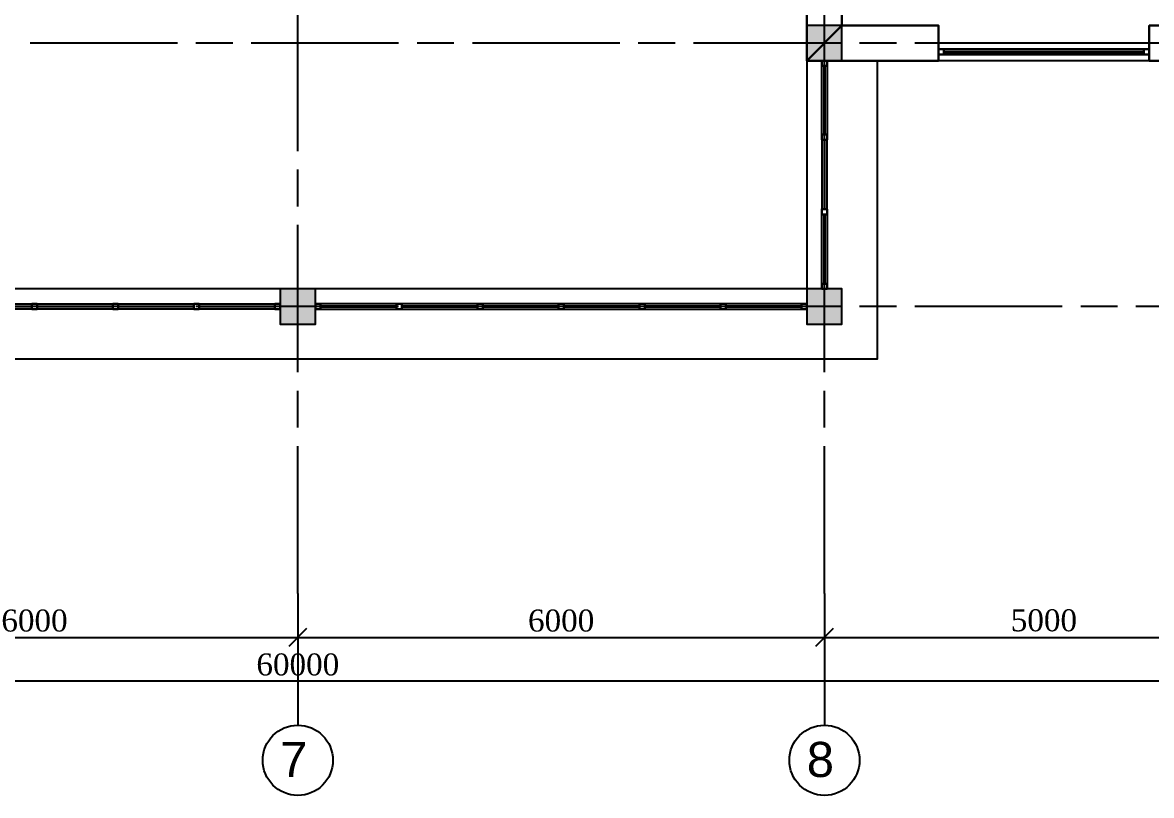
# Model space of a CAD drawing. Header units: inches. Extents: x 2870606 to 3671143, y -733551 to -473558.
# Drawn here: x 3552808 to 3565669, y -526992 to -518189 of the extents above; entities that cross this region are included whole.
import ezdxf

# ---------------------------------------------------------------- set-up
doc = ezdxf.new("R2010")
doc.units = ezdxf.units.IN
doc.header["$MEASUREMENT"] = 0
doc.linetypes.add('ACAD_ISO08W100', pattern=[36, 24, -3, 6, -3])
doc.layers.add('A_Windows', color=160, linetype='Continuous')
doc.styles.add('J~stule', font='dutch.ttf')
doc.styles.add('стиль3', font='arial.ttf', dxfattribs={"height": 250})
doc.dimstyles.new('J~style', dxfattribs={"dimscale": 100, "dimtxt": 2.5, "dimasz": 2, "dimexe": 0.55, "dimexo": 0.725, "dimtad": 1, "dimdec": 0, "dimdsep": 46, "dimtxsty": 'J~stule', "dimblk": 'OBLIQUE', "dimcen": 2, "dimdle": 0.5, "dimadec": 0, "dimazin": 0, "dimtfac": 1, "dimtdec": 0, "dimtmove": 0, "dimatfit": 3, "dimfxl": 1, "dimarcsym": 0})

# ---------------------------------------------------------------- blocks, each defined once
blk = doc.blocks.new('*U56')
at = {"color": 7, "lineweight": 30}
for points in [[(0, 60), (60, 60), (60, 0), (0, 0)], [(2400, 60), (2340, 60), (2340, 0), (2400, 0)]]:
    blk.add_lwpolyline(points, close=True, dxfattribs=at)
at = {"color": 4, "lineweight": 25}
for points in [[(60, 60), (2340, 60), (2340, 0), (60, 0)], [(60, 35), (2340, 35), (2340, 25), (60, 25)]]:
    blk.add_lwpolyline(points, close=True, dxfattribs=at)
blk = doc.blocks.new('*U94')
at = {"color": 7, "lineweight": 30}
for points in [[(0, 60), (60, 60), (60, 0), (0, 0)], [(910, 60), (850, 60), (850, 0), (910, 0)]]:
    blk.add_lwpolyline(points, close=True, dxfattribs=at)
at = {"color": 4, "lineweight": 25}
for points in [[(60, 60), (850, 60), (850, 0), (60, 0)], [(60, 35), (850, 35), (850, 25), (60, 25)]]:
    blk.add_lwpolyline(points, close=True, dxfattribs=at)
blk = doc.blocks.new('*U95')
at = {"color": 7, "lineweight": 30}
for points in [[(0, 60), (60, 60), (60, 0), (0, 0)], [(900, 60), (840, 60), (840, 0), (900, 0)]]:
    blk.add_lwpolyline(points, close=True, dxfattribs=at)
at = {"color": 4, "lineweight": 25}
for points in [[(60, 60), (840, 60), (840, 0), (60, 0)], [(60, 35), (840, 35), (840, 25), (60, 25)]]:
    blk.add_lwpolyline(points, close=True, dxfattribs=at)
blk = doc.blocks.new('*U96')
at = {"color": 7, "lineweight": 30}
for points in [[(0, 60), (60, 60), (60, 0), (0, 0)], [(983, 60), (923, 60), (923, 0), (983, 0)]]:
    blk.add_lwpolyline(points, close=True, dxfattribs=at)
at = {"color": 4, "lineweight": 25}
for points in [[(60, 60), (923, 60), (923, 0), (60, 0)], [(60, 35), (923, 35), (923, 25), (60, 25)]]:
    blk.add_lwpolyline(points, close=True, dxfattribs=at)
blk = doc.blocks.new('*U97')
at = {"color": 7, "lineweight": 30}
for points in [[(0, 60), (60, 60), (60, 0), (0, 0)], [(985, 60), (925, 60), (925, 0), (985, 0)]]:
    blk.add_lwpolyline(points, close=True, dxfattribs=at)
at = {"color": 4, "lineweight": 25}
for points in [[(60, 60), (925, 60), (925, 0), (60, 0)], [(60, 35), (925, 35), (925, 25), (60, 25)]]:
    blk.add_lwpolyline(points, close=True, dxfattribs=at)
blk = doc.blocks.new('_Oblique')
at = {"color": 0, "linetype": 'ByBlock', "lineweight": -2}
blk.add_line((-0.5, -0.5), (0.5, 0.5), dxfattribs=at)
blk = doc.blocks.new('*D921')
at = {"color": 0, "lineweight": -2, "transparency": 16777216}
for p, q in [((3549944, -524765), (3549944, -525247)), ((3555944, -524765), (3555944, -525247)), ((3549894, -525192), (3555994, -525192))]:
    blk.add_line(p, q, dxfattribs=at)
at = {"layer": 'Defpoints', "color": 0, "lineweight": 35, "transparency": 16777216}
for p in [(3549944, -524692), (3555944, -524692), (3555944, -525192)]:
    blk.add_point(p, dxfattribs=at)
at = {"color": 0, "lineweight": -2, "transparency": 16777216, "xscale": 200, "yscale": 200, "zscale": 200, "rotation": 180}
blk.add_blockref('_Oblique', (3549944, -525192), dxfattribs=at)
at = {"color": 0, "lineweight": -2, "transparency": 16777216, "xscale": 200, "yscale": 200, "zscale": 200}
blk.add_blockref('_Oblique', (3555944, -525192), dxfattribs=at)
at = {"color": 0, "transparency": 16777216, "insert": (3552944, -525002), "char_height": 250, "attachment_point": 5, "style": 'J~stule'}
blk.add_mtext('6000', dxfattribs=at)
blk = doc.blocks.new('*D922')
at = {"color": 0, "lineweight": -2, "transparency": 16777216}
for p, q in [((3555944, -524765), (3555944, -525247)), ((3561944, -524765), (3561944, -525247)), ((3555894, -525192), (3561994, -525192))]:
    blk.add_line(p, q, dxfattribs=at)
at = {"layer": 'Defpoints', "color": 0, "lineweight": 35, "transparency": 16777216}
for p in [(3555944, -524692), (3561944, -524692), (3561944, -525192)]:
    blk.add_point(p, dxfattribs=at)
at = {"color": 0, "lineweight": -2, "transparency": 16777216, "xscale": 200, "yscale": 200, "zscale": 200, "rotation": 180}
blk.add_blockref('_Oblique', (3555944, -525192), dxfattribs=at)
at = {"color": 0, "lineweight": -2, "transparency": 16777216, "xscale": 200, "yscale": 200, "zscale": 200}
blk.add_blockref('_Oblique', (3561944, -525192), dxfattribs=at)
at = {"color": 0, "transparency": 16777216, "insert": (3558944, -525002), "char_height": 250, "attachment_point": 5, "style": 'J~stule'}
blk.add_mtext('6000', dxfattribs=at)
blk = doc.blocks.new('*D923')
at = {"color": 0, "lineweight": -2, "transparency": 16777216}
for p, q in [((3561944, -524765), (3561944, -525247)), ((3566944, -524765), (3566944, -525247)), ((3561894, -525192), (3566994, -525192))]:
    blk.add_line(p, q, dxfattribs=at)
at = {"layer": 'Defpoints', "color": 0, "lineweight": 35, "transparency": 16777216}
for p in [(3561944, -524692), (3566944, -524692), (3566944, -525192)]:
    blk.add_point(p, dxfattribs=at)
at = {"color": 0, "lineweight": -2, "transparency": 16777216, "xscale": 200, "yscale": 200, "zscale": 200, "rotation": 180}
blk.add_blockref('_Oblique', (3561944, -525192), dxfattribs=at)
at = {"color": 0, "lineweight": -2, "transparency": 16777216, "xscale": 200, "yscale": 200, "zscale": 200}
blk.add_blockref('_Oblique', (3566944, -525192), dxfattribs=at)
at = {"color": 0, "transparency": 16777216, "insert": (3564444, -524999), "char_height": 250, "attachment_point": 5, "style": 'J~stule'}
blk.add_mtext('5000', dxfattribs=at)
blk = doc.blocks.new('*D928')
at = {"color": 0, "lineweight": -2, "transparency": 16777216}
for p, q in [((3525944, -524765), (3525944, -525747)), ((3585944, -524765), (3585944, -525747)), ((3585994, -525692), (3525894, -525692))]:
    blk.add_line(p, q, dxfattribs=at)
at = {"layer": 'Defpoints', "color": 0, "lineweight": 35, "transparency": 16777216}
for p in [(3525944, -524692), (3585944, -524692), (3525944, -525692)]:
    blk.add_point(p, dxfattribs=at)
at = {"color": 0, "lineweight": -2, "transparency": 16777216, "xscale": 200, "yscale": 200, "zscale": 200, "rotation": 180}
blk.add_blockref('_Oblique', (3525944, -525692), dxfattribs=at)
at = {"color": 0, "lineweight": -2, "transparency": 16777216, "xscale": 200, "yscale": 200, "zscale": 200}
blk.add_blockref('_Oblique', (3585944, -525692), dxfattribs=at)
at = {"color": 0, "transparency": 16777216, "insert": (3555944, -525502), "char_height": 250, "attachment_point": 5, "style": 'J~stule'}
blk.add_mtext('60000', dxfattribs=at)

msp = doc.modelspace()

# ---------------------------------------------------------------- hatches: boundary and pattern name
h = msp.add_hatch(color=256)
h.dxf.hatch_style = 1
h.paths.add_polyline_path([(3562143.68, -518623.13), (3562143.68, -518223.13), (3561743.68, -518223.13), (3561743.68, -518623.13)])
h = msp.add_hatch(color=256)
h.dxf.hatch_style = 1
h.paths.add_polyline_path([(3556143.68, -521623.13), (3556143.68, -521223.13), (3555743.68, -521223.13), (3555743.68, -521623.13)])
h = msp.add_hatch(color=256)
h.dxf.hatch_style = 1
h.paths.add_polyline_path([(3562143.68, -521623.13), (3562143.68, -521223.13), (3561743.68, -521223.13), (3561743.68, -521623.13)])

# ---------------------------------------------------------------- linework, layer by layer
at = {"color": 252, "linetype": 'ACAD_ISO08W100', "ltscale": 70}
for p, q in [((3555943.68, -524692.02), (3555943.68, -496403.85)), ((3561943.68, -524692.02), (3561943.68, -496403.85)), ((3587332.87, -518423.13), (3525281.82, -518423.13)), ((3587332.87, -521423.13), (3525281.82, -521423.13))]:
    msp.add_line(p, q, dxfattribs=at)
for p, q in [((3565643.68, -518423.13), (3563243.68, -518423.13)), ((3565643.68, -518623.13), (3563243.68, -518623.13))]:
    msp.add_line(p, q)
at = {"linetype": 'Continuous'}
for p, q in [((3555943.68, -524692.02), (3555943.68, -526192.02)), ((3561943.68, -524692.02), (3561943.68, -526192.02))]:
    msp.add_line(p, q, dxfattribs=at)
at = {"lineweight": 30}
for points in [[(3564373.68, -510543.13), (3562143.68, -510543.13), (3562143.68, -518223.13), (3561743.68, -518623.13), (3561743.68, -510423.13), (3564768.87, -510423.13)], [(3562143.68, -518223.13), (3563243.68, -518223.13), (3563243.68, -518623.13), (3561743.68, -518623.13)], [(3567023.68, -518223.13), (3565643.68, -518223.13), (3565643.68, -518623.13), (3566943.68, -518623.13)]]:
    msp.add_lwpolyline(points, dxfattribs=at)
for points in [[(3561743.68, -518223.13), (3561743.68, -521223.13), (3550143.68, -521223.13), (3550143.68, -518223.13)], [(3562543.68, -518623.13), (3562543.68, -522023.13), (3549343.68, -522023.13), (3549343.68, -518623.13)]]:
    msp.add_lwpolyline(points)
for points in [[(3561743.68, -518223.13), (3561743.68, -518623.13), (3562143.68, -518623.13), (3562143.68, -518223.13)], [(3555743.68, -521223.13), (3555743.68, -521623.13), (3556143.68, -521623.13), (3556143.68, -521223.13)], [(3561743.68, -521223.13), (3561743.68, -521623.13), (3562143.68, -521623.13), (3562143.68, -521223.13)]]:
    msp.add_lwpolyline(points, close=True)
at = {"linetype": 'Continuous'}
for centre in [(3555943.68, -526592.02), (3561943.68, -526592.02)]:
    msp.add_circle(centre, 400, dxfattribs=at)

# ---------------------------------------------------------------- block references
at = {"layer": 'A_Windows', "color": 5, "lineweight": 30, "xscale": -1}
for name, p, rotation in [('*U56', (3565643.68, -518553.14), 359.9999846070635), ('*U94', (3561973.68, -519463.13), 89.99998460706348), ('*U97', (3557128.68, -521453.13), 359.9999846070635), ('*U96', (3558051.68, -521453.13), 359.9999846070635), ('*U96', (3558974.68, -521453.13), 359.9999846070635), ('*U96', (3559897.68, -521453.13), 359.9999846070635), ('*U96', (3560820.68, -521453.13), 359.9999846070635), ('*U96', (3561743.68, -521453.13), 359.9999846070635)]:
    msp.add_blockref(name, p, dxfattribs=dict(at, rotation=rotation))
at = {"layer": 'A_Windows', "color": 5, "lineweight": 30}
for name, p, rotation in [('*U95', (3561973.68, -519523.13), 90.0000153929365), ('*U94', (3561973.68, -521223.13), 90.0000153929365), ('*U96', (3551989.68, -521453.13), 1.539293650729129e-05), ('*U96', (3552912.68, -521453.13), 1.539293650729129e-05), ('*U96', (3553835.68, -521453.13), 1.539293650729129e-05), ('*U97', (3554758.68, -521453.13), 1.539293650729129e-05)]:
    msp.add_blockref(name, p, dxfattribs=dict(at, rotation=rotation))

# ---------------------------------------------------------------- texts
at = {"linetype": 'Continuous', "char_height": 400, "attachment_point": 2, "style": 'стиль3'}
for s, insert in [('7', (3555897.4, -526382.35)), ('8', (3561897.4, -526382.35))]:
    msp.add_mtext(s, dxfattribs=dict(at, insert=insert))

# ---------------------------------------------------------------- dimensions: what is measured, and where the dimension line sits
for base, p1, p2, picture, middle in [((3525943.68, -525692.02), (3585943.68, -524692.02), (3525943.68, -524692.02), '*D928', (3555943.68, -525502.01)), ((3555943.68, -525192.02), (3549943.68, -524692.02), (3555943.68, -524692.02), '*D921', (3552943.68, -525002.01)), ((3561943.68, -525192.02), (3555943.68, -524692.02), (3561943.68, -524692.02), '*D922', (3558943.68, -525002.01)), ((3566943.68, -525192.02), (3561943.68, -524692.02), (3566943.68, -524692.02), '*D923', (3564443.68, -524999.32))]:
    dim = msp.add_linear_dim(base=base, p1=p1, p2=p2, dimstyle='J~style', override={"dimdec": 1, "dimtdec": 1})
    dim.commit()
    dim.dimension.update_dxf_attribs({"geometry": picture, "text_midpoint": middle})

doc.saveas('drawing.dxf')
